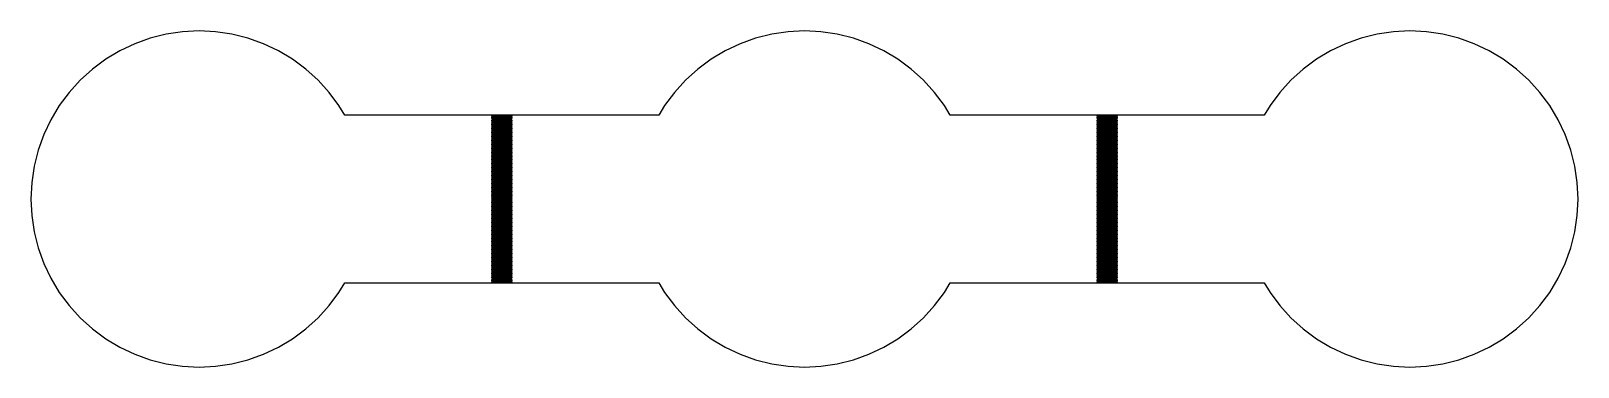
# Model space of a CAD drawing. Extents: x -11.5 to 11.5, y -2.5 to 2.5.
import ezdxf

# ---------------------------------------------------------------- set-up
doc = ezdxf.new("R2010")
doc.units = 0

msp = doc.modelspace()

# ---------------------------------------------------------------- linework, layer by layer
for p, q in [((-9.957, 2.31), (-10.178, 2.205)), ((-9.726, 2.392), (-9.957, 2.31)), ((-9.488, 2.452), (-9.726, 2.392)), ((-9.245, 2.488), (-9.488, 2.452)), ((-9, 2.5), (-9.245, 2.488)), ((-8.755, 2.488), (-9, 2.5)), ((-8.512, 2.452), (-8.755, 2.488)), ((-8.274, 2.392), (-8.512, 2.452)), ((-8.043, 2.31), (-8.274, 2.392)), ((-7.822, 2.205), (-8.043, 2.31)), ((-0.957, 2.31), (-1.179, 2.205)), ((-0.726, 2.392), (-0.957, 2.31)), ((-0.488, 2.452), (-0.726, 2.392)), ((-0.245, 2.488), (-0.488, 2.452)), ((0, 2.5), (-0.245, 2.488)), ((0.245, 2.488), (0, 2.5)), ((0.488, 2.452), (0.245, 2.488)), ((0.726, 2.392), (0.488, 2.452)), ((0.957, 2.31), (0.726, 2.392)), ((1.179, 2.205), (0.957, 2.31)), ((8.043, 2.31), (7.822, 2.205)), ((8.274, 2.392), (8.043, 2.31)), ((8.512, 2.452), (8.274, 2.392)), ((8.755, 2.488), (8.512, 2.452)), ((9, 2.5), (8.755, 2.488)), ((9.245, 2.488), (9, 2.5)), ((9.488, 2.452), (9.245, 2.488)), ((9.726, 2.392), (9.488, 2.452)), ((9.957, 2.31), (9.726, 2.392)), ((10.178, 2.205), (9.957, 2.31)), ((-10.389, 2.079), (-10.586, 1.933)), ((-10.178, 2.205), (-10.389, 2.079)), ((-7.611, 2.079), (-7.822, 2.205)), ((-7.414, 1.933), (-7.611, 2.079)), ((-1.389, 2.079), (-1.586, 1.933)), ((-1.179, 2.205), (-1.389, 2.079)), ((1.389, 2.079), (1.179, 2.205)), ((1.586, 1.933), (1.389, 2.079)), ((7.611, 2.079), (7.414, 1.933)), ((7.822, 2.205), (7.611, 2.079)), ((10.389, 2.079), (10.178, 2.205)), ((10.586, 1.933), (10.389, 2.079)), ((-10.586, 1.933), (-10.768, 1.768)), ((-7.232, 1.768), (-7.414, 1.933)), ((-1.586, 1.933), (-1.768, 1.768)), ((1.768, 1.768), (1.586, 1.933)), ((7.414, 1.933), (7.232, 1.768)), ((10.768, 1.768), (10.586, 1.933)), ((-10.768, 1.768), (-10.932, 1.586)), ((-7.067, 1.586), (-7.232, 1.768)), ((-1.768, 1.768), (-1.933, 1.586)), ((1.933, 1.586), (1.768, 1.768)), ((7.232, 1.768), (7.067, 1.586)), ((10.932, 1.586), (10.768, 1.768)), ((-11.079, 1.389), (-11.205, 1.178)), ((-10.932, 1.586), (-11.079, 1.389)), ((-6.921, 1.389), (-7.067, 1.586)), ((-6.835, 1.245), (-6.921, 1.389)), ((-2.079, 1.389), (-2.165, 1.245)), ((-1.933, 1.586), (-2.079, 1.389)), ((2.079, 1.389), (1.933, 1.586)), ((2.165, 1.245), (2.079, 1.389)), ((6.921, 1.389), (6.835, 1.245)), ((7.067, 1.586), (6.921, 1.389)), ((11.079, 1.389), (10.932, 1.586)), ((11.205, 1.178), (11.079, 1.389)), ((-11.205, 1.178), (-11.31, 0.957)), ((-2.165, 1.245), (-6.835, 1.245)), ((-4.65, 1.225), (-4.65, 1.235)), ((-4.65, 1.235), (-4.35, 1.235)), ((-4.35, 1.225), (-4.65, 1.225)), ((-4.65, 1.205), (-4.65, 1.215)), ((-4.65, 1.215), (-4.35, 1.215)), ((-4.35, 1.205), (-4.65, 1.205)), ((-4.65, 1.185), (-4.65, 1.195)), ((-4.65, 1.195), (-4.35, 1.195)), ((-4.35, 1.185), (-4.65, 1.185)), ((-4.65, 1.165), (-4.65, 1.175)), ((-4.65, 1.175), (-4.35, 1.175)), ((-4.35, 1.165), (-4.65, 1.165)), ((-4.65, 1.145), (-4.65, 1.155)), ((-4.65, 1.155), (-4.35, 1.155)), ((-4.35, 1.235), (-4.35, 1.225)), ((-4.35, 1.215), (-4.35, 1.205)), ((-4.35, 1.195), (-4.35, 1.185)), ((-4.35, 1.175), (-4.35, 1.165)), ((-4.35, 1.155), (-4.35, 1.145)), ((6.835, 1.245), (2.165, 1.245)), ((4.35, 1.225), (4.35, 1.235)), ((4.35, 1.235), (4.65, 1.235)), ((4.65, 1.225), (4.35, 1.225)), ((4.35, 1.205), (4.35, 1.215)), ((4.35, 1.215), (4.65, 1.215)), ((4.65, 1.205), (4.35, 1.205)), ((4.35, 1.185), (4.35, 1.195)), ((4.35, 1.195), (4.65, 1.195)), ((4.65, 1.185), (4.35, 1.185)), ((4.35, 1.165), (4.35, 1.175)), ((4.35, 1.175), (4.65, 1.175)), ((4.65, 1.165), (4.35, 1.165)), ((4.35, 1.145), (4.35, 1.155)), ((4.35, 1.155), (4.65, 1.155)), ((4.65, 1.235), (4.65, 1.225)), ((4.65, 1.215), (4.65, 1.205)), ((4.65, 1.195), (4.65, 1.185)), ((4.65, 1.175), (4.65, 1.165)), ((4.65, 1.155), (4.65, 1.145)), ((11.31, 0.957), (11.205, 1.178)), ((-11.31, 0.957), (-11.392, 0.726)), ((-4.35, 1.145), (-4.65, 1.145)), ((-4.65, 1.125), (-4.65, 1.135)), ((-4.65, 1.135), (-4.35, 1.135)), ((-4.35, 1.125), (-4.65, 1.125)), ((-4.65, 1.105), (-4.65, 1.115)), ((-4.65, 1.115), (-4.35, 1.115)), ((-4.35, 1.105), (-4.65, 1.105)), ((-4.65, 1.085), (-4.65, 1.095)), ((-4.65, 1.095), (-4.35, 1.095)), ((-4.35, 1.085), (-4.65, 1.085)), ((-4.65, 1.065), (-4.65, 1.075)), ((-4.65, 1.075), (-4.35, 1.075)), ((-4.35, 1.065), (-4.65, 1.065)), ((-4.65, 1.045), (-4.65, 1.055)), ((-4.65, 1.055), (-4.35, 1.055)), ((-4.35, 1.045), (-4.65, 1.045)), ((-4.65, 1.025), (-4.65, 1.035)), ((-4.65, 1.035), (-4.35, 1.035)), ((-4.35, 1.025), (-4.65, 1.025)), ((-4.65, 1.005), (-4.65, 1.015)), ((-4.65, 1.015), (-4.35, 1.015)), ((-4.35, 1.005), (-4.65, 1.005)), ((-4.65, 0.985), (-4.65, 0.995)), ((-4.65, 0.995), (-4.35, 0.995)), ((-4.35, 0.985), (-4.65, 0.985)), ((-4.65, 0.965), (-4.65, 0.975)), ((-4.65, 0.975), (-4.35, 0.975)), ((-4.35, 0.965), (-4.65, 0.965)), ((-4.65, 0.945), (-4.65, 0.955)), ((-4.65, 0.955), (-4.35, 0.955)), ((-4.35, 0.945), (-4.65, 0.945)), ((-4.65, 0.925), (-4.65, 0.935)), ((-4.65, 0.935), (-4.35, 0.935)), ((-4.35, 0.925), (-4.65, 0.925)), ((-4.35, 1.135), (-4.35, 1.125)), ((-4.35, 1.115), (-4.35, 1.105)), ((-4.35, 1.095), (-4.35, 1.085)), ((-4.35, 1.075), (-4.35, 1.065)), ((-4.35, 1.055), (-4.35, 1.045)), ((-4.35, 1.035), (-4.35, 1.025)), ((-4.35, 1.015), (-4.35, 1.005)), ((-4.35, 0.995), (-4.35, 0.985)), ((-4.35, 0.975), (-4.35, 0.965)), ((-4.35, 0.955), (-4.35, 0.945)), ((-4.35, 0.935), (-4.35, 0.925)), ((4.65, 1.145), (4.35, 1.145)), ((4.35, 1.125), (4.35, 1.135)), ((4.35, 1.135), (4.65, 1.135)), ((4.65, 1.125), (4.35, 1.125)), ((4.35, 1.105), (4.35, 1.115)), ((4.35, 1.115), (4.65, 1.115)), ((4.65, 1.105), (4.35, 1.105)), ((4.35, 1.085), (4.35, 1.095)), ((4.35, 1.095), (4.65, 1.095)), ((4.65, 1.085), (4.35, 1.085)), ((4.35, 1.065), (4.35, 1.075)), ((4.35, 1.075), (4.65, 1.075)), ((4.65, 1.065), (4.35, 1.065)), ((4.35, 1.045), (4.35, 1.055)), ((4.35, 1.055), (4.65, 1.055)), ((4.65, 1.045), (4.35, 1.045)), ((4.35, 1.025), (4.35, 1.035)), ((4.35, 1.035), (4.65, 1.035)), ((4.65, 1.025), (4.35, 1.025)), ((4.35, 1.005), (4.35, 1.015)), ((4.35, 1.015), (4.65, 1.015)), ((4.65, 1.005), (4.35, 1.005)), ((4.35, 0.985), (4.35, 0.995)), ((4.35, 0.995), (4.65, 0.995)), ((4.65, 0.985), (4.35, 0.985)), ((4.35, 0.965), (4.35, 0.975)), ((4.35, 0.975), (4.65, 0.975)), ((4.65, 0.965), (4.35, 0.965)), ((4.35, 0.945), (4.35, 0.955)), ((4.35, 0.955), (4.65, 0.955)), ((4.65, 0.945), (4.35, 0.945)), ((4.35, 0.925), (4.35, 0.935)), ((4.35, 0.935), (4.65, 0.935)), ((4.65, 0.925), (4.35, 0.925)), ((4.65, 1.135), (4.65, 1.125)), ((4.65, 1.115), (4.65, 1.105)), ((4.65, 1.095), (4.65, 1.085)), ((4.65, 1.075), (4.65, 1.065)), ((4.65, 1.055), (4.65, 1.045)), ((4.65, 1.035), (4.65, 1.025)), ((4.65, 1.015), (4.65, 1.005)), ((4.65, 0.995), (4.65, 0.985)), ((4.65, 0.975), (4.65, 0.965)), ((4.65, 0.955), (4.65, 0.945)), ((4.65, 0.935), (4.65, 0.925)), ((11.392, 0.726), (11.31, 0.957)), ((-11.392, 0.726), (-11.452, 0.488)), ((-4.65, 0.905), (-4.65, 0.915)), ((-4.65, 0.915), (-4.35, 0.915)), ((-4.35, 0.905), (-4.65, 0.905)), ((-4.65, 0.885), (-4.65, 0.895)), ((-4.65, 0.895), (-4.35, 0.895)), ((-4.35, 0.885), (-4.65, 0.885)), ((-4.65, 0.865), (-4.65, 0.875)), ((-4.65, 0.875), (-4.35, 0.875)), ((-4.35, 0.865), (-4.65, 0.865)), ((-4.65, 0.845), (-4.65, 0.855)), ((-4.65, 0.855), (-4.35, 0.855)), ((-4.35, 0.845), (-4.65, 0.845)), ((-4.65, 0.825), (-4.65, 0.835)), ((-4.65, 0.835), (-4.35, 0.835)), ((-4.35, 0.825), (-4.65, 0.825)), ((-4.65, 0.805), (-4.65, 0.815)), ((-4.65, 0.815), (-4.35, 0.815)), ((-4.35, 0.805), (-4.65, 0.805)), ((-4.65, 0.785), (-4.65, 0.795)), ((-4.65, 0.795), (-4.35, 0.795)), ((-4.35, 0.785), (-4.65, 0.785)), ((-4.65, 0.765), (-4.65, 0.775)), ((-4.65, 0.775), (-4.35, 0.775)), ((-4.35, 0.765), (-4.65, 0.765)), ((-4.65, 0.745), (-4.65, 0.755)), ((-4.65, 0.755), (-4.35, 0.755)), ((-4.35, 0.745), (-4.65, 0.745)), ((-4.65, 0.725), (-4.65, 0.735)), ((-4.65, 0.735), (-4.35, 0.735)), ((-4.35, 0.725), (-4.65, 0.725)), ((-4.65, 0.705), (-4.65, 0.715)), ((-4.65, 0.715), (-4.35, 0.715)), ((-4.35, 0.705), (-4.65, 0.705)), ((-4.65, 0.685), (-4.65, 0.695)), ((-4.65, 0.695), (-4.35, 0.695)), ((-4.35, 0.915), (-4.35, 0.905)), ((-4.35, 0.895), (-4.35, 0.885)), ((-4.35, 0.875), (-4.35, 0.865)), ((-4.35, 0.855), (-4.35, 0.845)), ((-4.35, 0.835), (-4.35, 0.825)), ((-4.35, 0.815), (-4.35, 0.805)), ((-4.35, 0.795), (-4.35, 0.785)), ((-4.35, 0.775), (-4.35, 0.765)), ((-4.35, 0.755), (-4.35, 0.745)), ((-4.35, 0.735), (-4.35, 0.725)), ((-4.35, 0.715), (-4.35, 0.705)), ((-4.35, 0.695), (-4.35, 0.685)), ((4.35, 0.905), (4.35, 0.915)), ((4.35, 0.915), (4.65, 0.915)), ((4.65, 0.905), (4.35, 0.905)), ((4.35, 0.885), (4.35, 0.895)), ((4.35, 0.895), (4.65, 0.895)), ((4.65, 0.885), (4.35, 0.885)), ((4.35, 0.865), (4.35, 0.875)), ((4.35, 0.875), (4.65, 0.875)), ((4.65, 0.865), (4.35, 0.865)), ((4.35, 0.845), (4.35, 0.855)), ((4.35, 0.855), (4.65, 0.855)), ((4.65, 0.845), (4.35, 0.845)), ((4.35, 0.825), (4.35, 0.835)), ((4.35, 0.835), (4.65, 0.835)), ((4.65, 0.825), (4.35, 0.825)), ((4.35, 0.805), (4.35, 0.815)), ((4.35, 0.815), (4.65, 0.815)), ((4.65, 0.805), (4.35, 0.805)), ((4.35, 0.785), (4.35, 0.795)), ((4.35, 0.795), (4.65, 0.795)), ((4.65, 0.785), (4.35, 0.785)), ((4.35, 0.765), (4.35, 0.775)), ((4.35, 0.775), (4.65, 0.775)), ((4.65, 0.765), (4.35, 0.765)), ((4.35, 0.745), (4.35, 0.755)), ((4.35, 0.755), (4.65, 0.755)), ((4.65, 0.745), (4.35, 0.745)), ((4.35, 0.725), (4.35, 0.735)), ((4.35, 0.735), (4.65, 0.735)), ((4.65, 0.725), (4.35, 0.725)), ((4.35, 0.705), (4.35, 0.715)), ((4.35, 0.715), (4.65, 0.715)), ((4.65, 0.705), (4.35, 0.705)), ((4.35, 0.685), (4.35, 0.695)), ((4.35, 0.695), (4.65, 0.695)), ((4.65, 0.915), (4.65, 0.905)), ((4.65, 0.895), (4.65, 0.885)), ((4.65, 0.875), (4.65, 0.865)), ((4.65, 0.855), (4.65, 0.845)), ((4.65, 0.835), (4.65, 0.825)), ((4.65, 0.815), (4.65, 0.805)), ((4.65, 0.795), (4.65, 0.785)), ((4.65, 0.775), (4.65, 0.765)), ((4.65, 0.755), (4.65, 0.745)), ((4.65, 0.735), (4.65, 0.725)), ((4.65, 0.715), (4.65, 0.705)), ((4.65, 0.695), (4.65, 0.685)), ((11.452, 0.488), (11.392, 0.726)), ((-11.452, 0.488), (-11.488, 0.245)), ((-4.35, 0.685), (-4.65, 0.685)), ((-4.65, 0.665), (-4.65, 0.675)), ((-4.65, 0.675), (-4.35, 0.675)), ((-4.35, 0.665), (-4.65, 0.665)), ((-4.65, 0.645), (-4.65, 0.655)), ((-4.65, 0.655), (-4.35, 0.655)), ((-4.35, 0.645), (-4.65, 0.645)), ((-4.65, 0.625), (-4.65, 0.635)), ((-4.65, 0.635), (-4.35, 0.635)), ((-4.35, 0.625), (-4.65, 0.625)), ((-4.65, 0.605), (-4.65, 0.615)), ((-4.65, 0.615), (-4.35, 0.615)), ((-4.35, 0.605), (-4.65, 0.605)), ((-4.65, 0.585), (-4.65, 0.595)), ((-4.65, 0.595), (-4.35, 0.595)), ((-4.35, 0.585), (-4.65, 0.585)), ((-4.65, 0.565), (-4.65, 0.575)), ((-4.65, 0.575), (-4.35, 0.575)), ((-4.35, 0.565), (-4.65, 0.565)), ((-4.65, 0.545), (-4.65, 0.555)), ((-4.65, 0.555), (-4.35, 0.555)), ((-4.35, 0.545), (-4.65, 0.545)), ((-4.65, 0.525), (-4.65, 0.535)), ((-4.65, 0.535), (-4.35, 0.535)), ((-4.35, 0.525), (-4.65, 0.525)), ((-4.65, 0.505), (-4.65, 0.515)), ((-4.65, 0.515), (-4.35, 0.515)), ((-4.35, 0.505), (-4.65, 0.505)), ((-4.65, 0.485), (-4.65, 0.495)), ((-4.65, 0.495), (-4.35, 0.495)), ((-4.35, 0.485), (-4.65, 0.485)), ((-4.65, 0.465), (-4.65, 0.475)), ((-4.65, 0.475), (-4.35, 0.475)), ((-4.35, 0.465), (-4.65, 0.465)), ((-4.35, 0.675), (-4.35, 0.665)), ((-4.35, 0.655), (-4.35, 0.645)), ((-4.35, 0.635), (-4.35, 0.625)), ((-4.35, 0.615), (-4.35, 0.605)), ((-4.35, 0.595), (-4.35, 0.585)), ((-4.35, 0.575), (-4.35, 0.565)), ((-4.35, 0.555), (-4.35, 0.545)), ((-4.35, 0.535), (-4.35, 0.525)), ((-4.35, 0.515), (-4.35, 0.505)), ((-4.35, 0.495), (-4.35, 0.485)), ((-4.35, 0.475), (-4.35, 0.465)), ((4.65, 0.685), (4.35, 0.685)), ((4.35, 0.665), (4.35, 0.675)), ((4.35, 0.675), (4.65, 0.675)), ((4.65, 0.665), (4.35, 0.665)), ((4.35, 0.645), (4.35, 0.655)), ((4.35, 0.655), (4.65, 0.655)), ((4.65, 0.645), (4.35, 0.645)), ((4.35, 0.625), (4.35, 0.635)), ((4.35, 0.635), (4.65, 0.635)), ((4.65, 0.625), (4.35, 0.625)), ((4.35, 0.605), (4.35, 0.615)), ((4.35, 0.615), (4.65, 0.615)), ((4.65, 0.605), (4.35, 0.605)), ((4.35, 0.585), (4.35, 0.595)), ((4.35, 0.595), (4.65, 0.595)), ((4.65, 0.585), (4.35, 0.585)), ((4.35, 0.565), (4.35, 0.575)), ((4.35, 0.575), (4.65, 0.575)), ((4.65, 0.565), (4.35, 0.565)), ((4.35, 0.545), (4.35, 0.555)), ((4.35, 0.555), (4.65, 0.555)), ((4.65, 0.545), (4.35, 0.545)), ((4.35, 0.525), (4.35, 0.535)), ((4.35, 0.535), (4.65, 0.535)), ((4.65, 0.525), (4.35, 0.525)), ((4.35, 0.505), (4.35, 0.515)), ((4.35, 0.515), (4.65, 0.515)), ((4.65, 0.505), (4.35, 0.505)), ((4.35, 0.485), (4.35, 0.495)), ((4.35, 0.495), (4.65, 0.495)), ((4.65, 0.485), (4.35, 0.485)), ((4.35, 0.465), (4.35, 0.475)), ((4.35, 0.475), (4.65, 0.475)), ((4.65, 0.465), (4.35, 0.465)), ((4.65, 0.675), (4.65, 0.665)), ((4.65, 0.655), (4.65, 0.645)), ((4.65, 0.635), (4.65, 0.625)), ((4.65, 0.615), (4.65, 0.605)), ((4.65, 0.595), (4.65, 0.585)), ((4.65, 0.575), (4.65, 0.565)), ((4.65, 0.555), (4.65, 0.545)), ((4.65, 0.535), (4.65, 0.525)), ((4.65, 0.515), (4.65, 0.505)), ((4.65, 0.495), (4.65, 0.485)), ((4.65, 0.475), (4.65, 0.465)), ((11.488, 0.245), (11.452, 0.488)), ((-11.488, 0.245), (-11.5, 0)), ((-4.65, 0.445), (-4.65, 0.455)), ((-4.65, 0.455), (-4.35, 0.455)), ((-4.35, 0.445), (-4.65, 0.445)), ((-4.65, 0.425), (-4.65, 0.435)), ((-4.65, 0.435), (-4.35, 0.435)), ((-4.35, 0.425), (-4.65, 0.425)), ((-4.65, 0.405), (-4.65, 0.415)), ((-4.65, 0.415), (-4.35, 0.415)), ((-4.35, 0.405), (-4.65, 0.405)), ((-4.65, 0.385), (-4.65, 0.395)), ((-4.65, 0.395), (-4.35, 0.395)), ((-4.35, 0.385), (-4.65, 0.385)), ((-4.65, 0.365), (-4.65, 0.375)), ((-4.65, 0.375), (-4.35, 0.375)), ((-4.35, 0.365), (-4.65, 0.365)), ((-4.65, 0.345), (-4.65, 0.355)), ((-4.65, 0.355), (-4.35, 0.355)), ((-4.35, 0.345), (-4.65, 0.345)), ((-4.65, 0.325), (-4.65, 0.335)), ((-4.65, 0.335), (-4.35, 0.335)), ((-4.35, 0.325), (-4.65, 0.325)), ((-4.65, 0.305), (-4.65, 0.315)), ((-4.65, 0.315), (-4.35, 0.315)), ((-4.35, 0.305), (-4.65, 0.305)), ((-4.65, 0.285), (-4.65, 0.295)), ((-4.65, 0.295), (-4.35, 0.295)), ((-4.35, 0.285), (-4.65, 0.285)), ((-4.65, 0.265), (-4.65, 0.275)), ((-4.65, 0.275), (-4.35, 0.275)), ((-4.35, 0.265), (-4.65, 0.265)), ((-4.65, 0.245), (-4.65, 0.255)), ((-4.65, 0.255), (-4.35, 0.255)), ((-4.35, 0.245), (-4.65, 0.245)), ((-4.65, 0.225), (-4.65, 0.235)), ((-4.65, 0.235), (-4.35, 0.235)), ((-4.35, 0.455), (-4.35, 0.445)), ((-4.35, 0.435), (-4.35, 0.425)), ((-4.35, 0.415), (-4.35, 0.405)), ((-4.35, 0.395), (-4.35, 0.385)), ((-4.35, 0.375), (-4.35, 0.365)), ((-4.35, 0.355), (-4.35, 0.345)), ((-4.35, 0.335), (-4.35, 0.325)), ((-4.35, 0.315), (-4.35, 0.305)), ((-4.35, 0.295), (-4.35, 0.285)), ((-4.35, 0.275), (-4.35, 0.265)), ((-4.35, 0.255), (-4.35, 0.245)), ((-4.35, 0.235), (-4.35, 0.225)), ((4.35, 0.445), (4.35, 0.455)), ((4.35, 0.455), (4.65, 0.455)), ((4.65, 0.445), (4.35, 0.445)), ((4.35, 0.425), (4.35, 0.435)), ((4.35, 0.435), (4.65, 0.435)), ((4.65, 0.425), (4.35, 0.425)), ((4.35, 0.405), (4.35, 0.415)), ((4.35, 0.415), (4.65, 0.415)), ((4.65, 0.405), (4.35, 0.405)), ((4.35, 0.385), (4.35, 0.395)), ((4.35, 0.395), (4.65, 0.395)), ((4.65, 0.385), (4.35, 0.385)), ((4.35, 0.365), (4.35, 0.375)), ((4.35, 0.375), (4.65, 0.375)), ((4.65, 0.365), (4.35, 0.365)), ((4.35, 0.345), (4.35, 0.355)), ((4.35, 0.355), (4.65, 0.355)), ((4.65, 0.345), (4.35, 0.345)), ((4.35, 0.325), (4.35, 0.335)), ((4.35, 0.335), (4.65, 0.335)), ((4.65, 0.325), (4.35, 0.325)), ((4.35, 0.305), (4.35, 0.315)), ((4.35, 0.315), (4.65, 0.315)), ((4.65, 0.305), (4.35, 0.305)), ((4.35, 0.285), (4.35, 0.295)), ((4.35, 0.295), (4.65, 0.295)), ((4.65, 0.285), (4.35, 0.285)), ((4.35, 0.265), (4.35, 0.275)), ((4.35, 0.275), (4.65, 0.275)), ((4.65, 0.265), (4.35, 0.265)), ((4.35, 0.245), (4.35, 0.255)), ((4.35, 0.255), (4.65, 0.255)), ((4.65, 0.245), (4.35, 0.245)), ((4.35, 0.225), (4.35, 0.235)), ((4.35, 0.235), (4.65, 0.235)), ((4.65, 0.455), (4.65, 0.445)), ((4.65, 0.435), (4.65, 0.425)), ((4.65, 0.415), (4.65, 0.405)), ((4.65, 0.395), (4.65, 0.385)), ((4.65, 0.375), (4.65, 0.365)), ((4.65, 0.355), (4.65, 0.345)), ((4.65, 0.335), (4.65, 0.325)), ((4.65, 0.315), (4.65, 0.305)), ((4.65, 0.295), (4.65, 0.285)), ((4.65, 0.275), (4.65, 0.265)), ((4.65, 0.255), (4.65, 0.245)), ((4.65, 0.235), (4.65, 0.225)), ((11.5, 0), (11.488, 0.245)), ((-11.5, 0), (-11.488, -0.245)), ((-4.35, 0.225), (-4.65, 0.225)), ((-4.65, 0.205), (-4.65, 0.215)), ((-4.65, 0.215), (-4.35, 0.215)), ((-4.35, 0.205), (-4.65, 0.205)), ((-4.65, 0.185), (-4.65, 0.195)), ((-4.65, 0.195), (-4.35, 0.195)), ((-4.35, 0.185), (-4.65, 0.185)), ((-4.65, 0.165), (-4.65, 0.175)), ((-4.65, 0.175), (-4.35, 0.175)), ((-4.35, 0.165), (-4.65, 0.165)), ((-4.65, 0.145), (-4.65, 0.155)), ((-4.65, 0.155), (-4.35, 0.155)), ((-4.35, 0.145), (-4.65, 0.145)), ((-4.65, 0.125), (-4.65, 0.135)), ((-4.65, 0.135), (-4.35, 0.135)), ((-4.35, 0.125), (-4.65, 0.125)), ((-4.65, 0.105), (-4.65, 0.115)), ((-4.65, 0.115), (-4.35, 0.115)), ((-4.35, 0.105), (-4.65, 0.105)), ((-4.65, 0.085), (-4.65, 0.095)), ((-4.65, 0.095), (-4.35, 0.095)), ((-4.35, 0.085), (-4.65, 0.085)), ((-4.65, 0.065), (-4.65, 0.075)), ((-4.65, 0.075), (-4.35, 0.075)), ((-4.35, 0.065), (-4.65, 0.065)), ((-4.65, 0.045), (-4.65, 0.055)), ((-4.65, 0.055), (-4.35, 0.055)), ((-4.35, 0.045), (-4.65, 0.045)), ((-4.65, 0.025), (-4.65, 0.035)), ((-4.65, 0.035), (-4.35, 0.035)), ((-4.35, 0.025), (-4.65, 0.025)), ((-4.65, 0.005), (-4.65, 0.015)), ((-4.65, 0.015), (-4.35, 0.015)), ((-4.35, 0.005), (-4.65, 0.005)), ((-4.35, 0.215), (-4.35, 0.205)), ((-4.35, 0.195), (-4.35, 0.185)), ((-4.35, 0.175), (-4.35, 0.165)), ((-4.35, 0.155), (-4.35, 0.145)), ((-4.35, 0.135), (-4.35, 0.125)), ((-4.35, 0.115), (-4.35, 0.105)), ((-4.35, 0.095), (-4.35, 0.085)), ((-4.35, 0.075), (-4.35, 0.065)), ((-4.35, 0.055), (-4.35, 0.045)), ((-4.35, 0.035), (-4.35, 0.025)), ((-4.35, 0.015), (-4.35, 0.005)), ((4.65, 0.225), (4.35, 0.225)), ((4.35, 0.205), (4.35, 0.215)), ((4.35, 0.215), (4.65, 0.215)), ((4.65, 0.205), (4.35, 0.205)), ((4.35, 0.185), (4.35, 0.195)), ((4.35, 0.195), (4.65, 0.195)), ((4.65, 0.185), (4.35, 0.185)), ((4.35, 0.165), (4.35, 0.175)), ((4.35, 0.175), (4.65, 0.175)), ((4.65, 0.165), (4.35, 0.165)), ((4.35, 0.145), (4.35, 0.155)), ((4.35, 0.155), (4.65, 0.155)), ((4.65, 0.145), (4.35, 0.145)), ((4.35, 0.125), (4.35, 0.135)), ((4.35, 0.135), (4.65, 0.135)), ((4.65, 0.125), (4.35, 0.125)), ((4.35, 0.105), (4.35, 0.115)), ((4.35, 0.115), (4.65, 0.115)), ((4.65, 0.105), (4.35, 0.105)), ((4.35, 0.085), (4.35, 0.095)), ((4.35, 0.095), (4.65, 0.095)), ((4.65, 0.085), (4.35, 0.085)), ((4.35, 0.065), (4.35, 0.075)), ((4.35, 0.075), (4.65, 0.075)), ((4.65, 0.065), (4.35, 0.065)), ((4.35, 0.045), (4.35, 0.055)), ((4.35, 0.055), (4.65, 0.055)), ((4.65, 0.045), (4.35, 0.045)), ((4.35, 0.025), (4.35, 0.035)), ((4.35, 0.035), (4.65, 0.035)), ((4.65, 0.025), (4.35, 0.025)), ((4.35, 0.005), (4.35, 0.015)), ((4.35, 0.015), (4.65, 0.015)), ((4.65, 0.005), (4.35, 0.005)), ((4.65, 0.215), (4.65, 0.205)), ((4.65, 0.195), (4.65, 0.185)), ((4.65, 0.175), (4.65, 0.165)), ((4.65, 0.155), (4.65, 0.145)), ((4.65, 0.135), (4.65, 0.125)), ((4.65, 0.115), (4.65, 0.105)), ((4.65, 0.095), (4.65, 0.085)), ((4.65, 0.075), (4.65, 0.065)), ((4.65, 0.055), (4.65, 0.045)), ((4.65, 0.035), (4.65, 0.025)), ((4.65, 0.015), (4.65, 0.005)), ((11.488, -0.245), (11.5, 0)), ((-4.65, -0.015), (-4.65, -0.005)), ((-4.65, -0.005), (-4.35, -0.005)), ((-4.35, -0.015), (-4.65, -0.015)), ((-4.65, -0.035), (-4.65, -0.025)), ((-4.65, -0.025), (-4.35, -0.025)), ((-4.35, -0.035), (-4.65, -0.035)), ((-4.65, -0.055), (-4.65, -0.045)), ((-4.65, -0.045), (-4.35, -0.045)), ((-4.35, -0.055), (-4.65, -0.055)), ((-4.65, -0.075), (-4.65, -0.065)), ((-4.65, -0.065), (-4.35, -0.065)), ((-4.35, -0.075), (-4.65, -0.075)), ((-4.65, -0.095), (-4.65, -0.085)), ((-4.65, -0.085), (-4.35, -0.085)), ((-4.35, -0.095), (-4.65, -0.095)), ((-4.65, -0.115), (-4.65, -0.105)), ((-4.65, -0.105), (-4.35, -0.105)), ((-4.35, -0.115), (-4.65, -0.115)), ((-4.65, -0.135), (-4.65, -0.125)), ((-4.65, -0.125), (-4.35, -0.125)), ((-4.35, -0.135), (-4.65, -0.135)), ((-4.65, -0.155), (-4.65, -0.145)), ((-4.65, -0.145), (-4.35, -0.145)), ((-4.35, -0.155), (-4.65, -0.155)), ((-4.65, -0.175), (-4.65, -0.165)), ((-4.65, -0.165), (-4.35, -0.165)), ((-4.35, -0.175), (-4.65, -0.175)), ((-4.65, -0.195), (-4.65, -0.185)), ((-4.65, -0.185), (-4.35, -0.185)), ((-4.35, -0.195), (-4.65, -0.195)), ((-4.65, -0.215), (-4.65, -0.205)), ((-4.65, -0.205), (-4.35, -0.205)), ((-4.35, -0.215), (-4.65, -0.215)), ((-4.65, -0.235), (-4.65, -0.225)), ((-4.65, -0.225), (-4.35, -0.225)), ((-4.35, -0.005), (-4.35, -0.015)), ((-4.35, -0.025), (-4.35, -0.035)), ((-4.35, -0.045), (-4.35, -0.055)), ((-4.35, -0.065), (-4.35, -0.075)), ((-4.35, -0.085), (-4.35, -0.095)), ((-4.35, -0.105), (-4.35, -0.115)), ((-4.35, -0.125), (-4.35, -0.135)), ((-4.35, -0.145), (-4.35, -0.155)), ((-4.35, -0.165), (-4.35, -0.175)), ((-4.35, -0.185), (-4.35, -0.195)), ((-4.35, -0.205), (-4.35, -0.215)), ((-4.35, -0.225), (-4.35, -0.235)), ((4.35, -0.015), (4.35, -0.005)), ((4.35, -0.005), (4.65, -0.005)), ((4.65, -0.015), (4.35, -0.015)), ((4.35, -0.035), (4.35, -0.025)), ((4.35, -0.025), (4.65, -0.025)), ((4.65, -0.035), (4.35, -0.035)), ((4.35, -0.055), (4.35, -0.045)), ((4.35, -0.045), (4.65, -0.045)), ((4.65, -0.055), (4.35, -0.055)), ((4.35, -0.075), (4.35, -0.065)), ((4.35, -0.065), (4.65, -0.065)), ((4.65, -0.075), (4.35, -0.075)), ((4.35, -0.095), (4.35, -0.085)), ((4.35, -0.085), (4.65, -0.085)), ((4.65, -0.095), (4.35, -0.095)), ((4.35, -0.115), (4.35, -0.105)), ((4.35, -0.105), (4.65, -0.105)), ((4.65, -0.115), (4.35, -0.115)), ((4.35, -0.135), (4.35, -0.125)), ((4.35, -0.125), (4.65, -0.125)), ((4.65, -0.135), (4.35, -0.135)), ((4.35, -0.155), (4.35, -0.145)), ((4.35, -0.145), (4.65, -0.145)), ((4.65, -0.155), (4.35, -0.155)), ((4.35, -0.175), (4.35, -0.165)), ((4.35, -0.165), (4.65, -0.165)), ((4.65, -0.175), (4.35, -0.175)), ((4.35, -0.195), (4.35, -0.185)), ((4.35, -0.185), (4.65, -0.185)), ((4.65, -0.195), (4.35, -0.195)), ((4.35, -0.215), (4.35, -0.205)), ((4.35, -0.205), (4.65, -0.205)), ((4.65, -0.215), (4.35, -0.215)), ((4.35, -0.235), (4.35, -0.225)), ((4.35, -0.225), (4.65, -0.225)), ((4.65, -0.005), (4.65, -0.015)), ((4.65, -0.025), (4.65, -0.035)), ((4.65, -0.045), (4.65, -0.055)), ((4.65, -0.065), (4.65, -0.075)), ((4.65, -0.085), (4.65, -0.095)), ((4.65, -0.105), (4.65, -0.115)), ((4.65, -0.125), (4.65, -0.135)), ((4.65, -0.145), (4.65, -0.155)), ((4.65, -0.165), (4.65, -0.175)), ((4.65, -0.185), (4.65, -0.195)), ((4.65, -0.205), (4.65, -0.215)), ((4.65, -0.225), (4.65, -0.235)), ((-11.488, -0.245), (-11.452, -0.488)), ((-4.35, -0.235), (-4.65, -0.235)), ((-4.65, -0.255), (-4.65, -0.245)), ((-4.65, -0.245), (-4.35, -0.245)), ((-4.35, -0.255), (-4.65, -0.255)), ((-4.65, -0.275), (-4.65, -0.265)), ((-4.65, -0.265), (-4.35, -0.265)), ((-4.35, -0.275), (-4.65, -0.275)), ((-4.65, -0.295), (-4.65, -0.285)), ((-4.65, -0.285), (-4.35, -0.285)), ((-4.35, -0.295), (-4.65, -0.295)), ((-4.65, -0.315), (-4.65, -0.305)), ((-4.65, -0.305), (-4.35, -0.305)), ((-4.35, -0.315), (-4.65, -0.315)), ((-4.65, -0.335), (-4.65, -0.325)), ((-4.65, -0.325), (-4.35, -0.325)), ((-4.35, -0.335), (-4.65, -0.335)), ((-4.65, -0.355), (-4.65, -0.345)), ((-4.65, -0.345), (-4.35, -0.345)), ((-4.35, -0.355), (-4.65, -0.355)), ((-4.65, -0.375), (-4.65, -0.365)), ((-4.65, -0.365), (-4.35, -0.365)), ((-4.35, -0.375), (-4.65, -0.375)), ((-4.65, -0.395), (-4.65, -0.385)), ((-4.65, -0.385), (-4.35, -0.385)), ((-4.35, -0.395), (-4.65, -0.395)), ((-4.65, -0.415), (-4.65, -0.405)), ((-4.65, -0.405), (-4.35, -0.405)), ((-4.35, -0.415), (-4.65, -0.415)), ((-4.65, -0.435), (-4.65, -0.425)), ((-4.65, -0.425), (-4.35, -0.425)), ((-4.35, -0.435), (-4.65, -0.435)), ((-4.65, -0.455), (-4.65, -0.445)), ((-4.65, -0.445), (-4.35, -0.445)), ((-4.35, -0.455), (-4.65, -0.455)), ((-4.35, -0.245), (-4.35, -0.255)), ((-4.35, -0.265), (-4.35, -0.275)), ((-4.35, -0.285), (-4.35, -0.295)), ((-4.35, -0.305), (-4.35, -0.315)), ((-4.35, -0.325), (-4.35, -0.335)), ((-4.35, -0.345), (-4.35, -0.355)), ((-4.35, -0.365), (-4.35, -0.375)), ((-4.35, -0.385), (-4.35, -0.395)), ((-4.35, -0.405), (-4.35, -0.415)), ((-4.35, -0.425), (-4.35, -0.435)), ((-4.35, -0.445), (-4.35, -0.455)), ((4.65, -0.235), (4.35, -0.235)), ((4.35, -0.255), (4.35, -0.245)), ((4.35, -0.245), (4.65, -0.245)), ((4.65, -0.255), (4.35, -0.255)), ((4.35, -0.275), (4.35, -0.265)), ((4.35, -0.265), (4.65, -0.265)), ((4.65, -0.275), (4.35, -0.275)), ((4.35, -0.295), (4.35, -0.285)), ((4.35, -0.285), (4.65, -0.285)), ((4.65, -0.295), (4.35, -0.295)), ((4.35, -0.315), (4.35, -0.305)), ((4.35, -0.305), (4.65, -0.305)), ((4.65, -0.315), (4.35, -0.315)), ((4.35, -0.335), (4.35, -0.325)), ((4.35, -0.325), (4.65, -0.325)), ((4.65, -0.335), (4.35, -0.335)), ((4.35, -0.355), (4.35, -0.345)), ((4.35, -0.345), (4.65, -0.345)), ((4.65, -0.355), (4.35, -0.355)), ((4.35, -0.375), (4.35, -0.365)), ((4.35, -0.365), (4.65, -0.365)), ((4.65, -0.375), (4.35, -0.375)), ((4.35, -0.395), (4.35, -0.385)), ((4.35, -0.385), (4.65, -0.385)), ((4.65, -0.395), (4.35, -0.395)), ((4.35, -0.415), (4.35, -0.405)), ((4.35, -0.405), (4.65, -0.405)), ((4.65, -0.415), (4.35, -0.415)), ((4.35, -0.435), (4.35, -0.425)), ((4.35, -0.425), (4.65, -0.425)), ((4.65, -0.435), (4.35, -0.435)), ((4.35, -0.455), (4.35, -0.445)), ((4.35, -0.445), (4.65, -0.445)), ((4.65, -0.455), (4.35, -0.455)), ((4.65, -0.245), (4.65, -0.255)), ((4.65, -0.265), (4.65, -0.275)), ((4.65, -0.285), (4.65, -0.295)), ((4.65, -0.305), (4.65, -0.315)), ((4.65, -0.325), (4.65, -0.335)), ((4.65, -0.345), (4.65, -0.355)), ((4.65, -0.365), (4.65, -0.375)), ((4.65, -0.385), (4.65, -0.395)), ((4.65, -0.405), (4.65, -0.415)), ((4.65, -0.425), (4.65, -0.435)), ((4.65, -0.445), (4.65, -0.455)), ((11.452, -0.488), (11.488, -0.245)), ((-11.452, -0.488), (-11.392, -0.726)), ((-4.65, -0.475), (-4.65, -0.465)), ((-4.65, -0.465), (-4.35, -0.465)), ((-4.35, -0.475), (-4.65, -0.475)), ((-4.65, -0.495), (-4.65, -0.485)), ((-4.65, -0.485), (-4.35, -0.485)), ((-4.35, -0.495), (-4.65, -0.495)), ((-4.65, -0.515), (-4.65, -0.505)), ((-4.65, -0.505), (-4.35, -0.505)), ((-4.35, -0.515), (-4.65, -0.515)), ((-4.65, -0.535), (-4.65, -0.525)), ((-4.65, -0.525), (-4.35, -0.525)), ((-4.35, -0.535), (-4.65, -0.535)), ((-4.65, -0.555), (-4.65, -0.545)), ((-4.65, -0.545), (-4.35, -0.545)), ((-4.35, -0.555), (-4.65, -0.555)), ((-4.65, -0.575), (-4.65, -0.565)), ((-4.65, -0.565), (-4.35, -0.565)), ((-4.35, -0.575), (-4.65, -0.575)), ((-4.65, -0.595), (-4.65, -0.585)), ((-4.65, -0.585), (-4.35, -0.585)), ((-4.35, -0.595), (-4.65, -0.595)), ((-4.65, -0.615), (-4.65, -0.605)), ((-4.65, -0.605), (-4.35, -0.605)), ((-4.35, -0.615), (-4.65, -0.615)), ((-4.65, -0.635), (-4.65, -0.625)), ((-4.65, -0.625), (-4.35, -0.625)), ((-4.35, -0.635), (-4.65, -0.635)), ((-4.65, -0.655), (-4.65, -0.645)), ((-4.65, -0.645), (-4.35, -0.645)), ((-4.35, -0.655), (-4.65, -0.655)), ((-4.65, -0.675), (-4.65, -0.665)), ((-4.65, -0.665), (-4.35, -0.665)), ((-4.35, -0.675), (-4.65, -0.675)), ((-4.65, -0.695), (-4.65, -0.685)), ((-4.65, -0.685), (-4.35, -0.685)), ((-4.35, -0.465), (-4.35, -0.475)), ((-4.35, -0.485), (-4.35, -0.495)), ((-4.35, -0.505), (-4.35, -0.515)), ((-4.35, -0.525), (-4.35, -0.535)), ((-4.35, -0.545), (-4.35, -0.555)), ((-4.35, -0.565), (-4.35, -0.575)), ((-4.35, -0.585), (-4.35, -0.595)), ((-4.35, -0.605), (-4.35, -0.615)), ((-4.35, -0.625), (-4.35, -0.635)), ((-4.35, -0.645), (-4.35, -0.655)), ((-4.35, -0.665), (-4.35, -0.675)), ((-4.35, -0.685), (-4.35, -0.695)), ((4.35, -0.475), (4.35, -0.465)), ((4.35, -0.465), (4.65, -0.465)), ((4.65, -0.475), (4.35, -0.475)), ((4.35, -0.495), (4.35, -0.485)), ((4.35, -0.485), (4.65, -0.485)), ((4.65, -0.495), (4.35, -0.495)), ((4.35, -0.515), (4.35, -0.505)), ((4.35, -0.505), (4.65, -0.505)), ((4.65, -0.515), (4.35, -0.515)), ((4.35, -0.535), (4.35, -0.525)), ((4.35, -0.525), (4.65, -0.525)), ((4.65, -0.535), (4.35, -0.535)), ((4.35, -0.555), (4.35, -0.545)), ((4.35, -0.545), (4.65, -0.545)), ((4.65, -0.555), (4.35, -0.555)), ((4.35, -0.575), (4.35, -0.565)), ((4.35, -0.565), (4.65, -0.565)), ((4.65, -0.575), (4.35, -0.575)), ((4.35, -0.595), (4.35, -0.585)), ((4.35, -0.585), (4.65, -0.585)), ((4.65, -0.595), (4.35, -0.595)), ((4.35, -0.615), (4.35, -0.605)), ((4.35, -0.605), (4.65, -0.605)), ((4.65, -0.615), (4.35, -0.615)), ((4.35, -0.635), (4.35, -0.625)), ((4.35, -0.625), (4.65, -0.625)), ((4.65, -0.635), (4.35, -0.635)), ((4.35, -0.655), (4.35, -0.645)), ((4.35, -0.645), (4.65, -0.645)), ((4.65, -0.655), (4.35, -0.655)), ((4.35, -0.675), (4.35, -0.665)), ((4.35, -0.665), (4.65, -0.665)), ((4.65, -0.675), (4.35, -0.675)), ((4.35, -0.695), (4.35, -0.685)), ((4.35, -0.685), (4.65, -0.685)), ((4.65, -0.465), (4.65, -0.475)), ((4.65, -0.485), (4.65, -0.495)), ((4.65, -0.505), (4.65, -0.515)), ((4.65, -0.525), (4.65, -0.535)), ((4.65, -0.545), (4.65, -0.555)), ((4.65, -0.565), (4.65, -0.575)), ((4.65, -0.585), (4.65, -0.595)), ((4.65, -0.605), (4.65, -0.615)), ((4.65, -0.625), (4.65, -0.635)), ((4.65, -0.645), (4.65, -0.655)), ((4.65, -0.665), (4.65, -0.675)), ((4.65, -0.685), (4.65, -0.695)), ((11.392, -0.726), (11.452, -0.488)), ((-11.392, -0.726), (-11.31, -0.957)), ((-4.35, -0.695), (-4.65, -0.695)), ((-4.65, -0.715), (-4.65, -0.705)), ((-4.65, -0.705), (-4.35, -0.705)), ((-4.35, -0.715), (-4.65, -0.715)), ((-4.65, -0.735), (-4.65, -0.725)), ((-4.65, -0.725), (-4.35, -0.725)), ((-4.35, -0.735), (-4.65, -0.735)), ((-4.65, -0.755), (-4.65, -0.745)), ((-4.65, -0.745), (-4.35, -0.745)), ((-4.35, -0.755), (-4.65, -0.755)), ((-4.65, -0.775), (-4.65, -0.765)), ((-4.65, -0.765), (-4.35, -0.765)), ((-4.35, -0.775), (-4.65, -0.775)), ((-4.65, -0.795), (-4.65, -0.785)), ((-4.65, -0.785), (-4.35, -0.785)), ((-4.35, -0.795), (-4.65, -0.795)), ((-4.65, -0.815), (-4.65, -0.805)), ((-4.65, -0.805), (-4.35, -0.805)), ((-4.35, -0.815), (-4.65, -0.815)), ((-4.65, -0.835), (-4.65, -0.825)), ((-4.65, -0.825), (-4.35, -0.825)), ((-4.35, -0.835), (-4.65, -0.835)), ((-4.65, -0.855), (-4.65, -0.845)), ((-4.65, -0.845), (-4.35, -0.845)), ((-4.35, -0.855), (-4.65, -0.855)), ((-4.65, -0.875), (-4.65, -0.865)), ((-4.65, -0.865), (-4.35, -0.865)), ((-4.35, -0.875), (-4.65, -0.875)), ((-4.65, -0.895), (-4.65, -0.885)), ((-4.65, -0.885), (-4.35, -0.885)), ((-4.35, -0.895), (-4.65, -0.895)), ((-4.65, -0.915), (-4.65, -0.905)), ((-4.65, -0.905), (-4.35, -0.905)), ((-4.35, -0.915), (-4.65, -0.915)), ((-4.35, -0.705), (-4.35, -0.715)), ((-4.35, -0.725), (-4.35, -0.735)), ((-4.35, -0.745), (-4.35, -0.755)), ((-4.35, -0.765), (-4.35, -0.775)), ((-4.35, -0.785), (-4.35, -0.795)), ((-4.35, -0.805), (-4.35, -0.815)), ((-4.35, -0.825), (-4.35, -0.835)), ((-4.35, -0.845), (-4.35, -0.855)), ((-4.35, -0.865), (-4.35, -0.875)), ((-4.35, -0.885), (-4.35, -0.895)), ((-4.35, -0.905), (-4.35, -0.915)), ((4.65, -0.695), (4.35, -0.695)), ((4.35, -0.715), (4.35, -0.705)), ((4.35, -0.705), (4.65, -0.705)), ((4.65, -0.715), (4.35, -0.715)), ((4.35, -0.735), (4.35, -0.725)), ((4.35, -0.725), (4.65, -0.725)), ((4.65, -0.735), (4.35, -0.735)), ((4.35, -0.755), (4.35, -0.745)), ((4.35, -0.745), (4.65, -0.745)), ((4.65, -0.755), (4.35, -0.755)), ((4.35, -0.775), (4.35, -0.765)), ((4.35, -0.765), (4.65, -0.765)), ((4.65, -0.775), (4.35, -0.775)), ((4.35, -0.795), (4.35, -0.785)), ((4.35, -0.785), (4.65, -0.785)), ((4.65, -0.795), (4.35, -0.795)), ((4.35, -0.815), (4.35, -0.805)), ((4.35, -0.805), (4.65, -0.805)), ((4.65, -0.815), (4.35, -0.815)), ((4.35, -0.835), (4.35, -0.825)), ((4.35, -0.825), (4.65, -0.825)), ((4.65, -0.835), (4.35, -0.835)), ((4.35, -0.855), (4.35, -0.845)), ((4.35, -0.845), (4.65, -0.845)), ((4.65, -0.855), (4.35, -0.855)), ((4.35, -0.875), (4.35, -0.865)), ((4.35, -0.865), (4.65, -0.865)), ((4.65, -0.875), (4.35, -0.875)), ((4.35, -0.895), (4.35, -0.885)), ((4.35, -0.885), (4.65, -0.885)), ((4.65, -0.895), (4.35, -0.895)), ((4.35, -0.915), (4.35, -0.905)), ((4.35, -0.905), (4.65, -0.905)), ((4.65, -0.915), (4.35, -0.915)), ((4.65, -0.705), (4.65, -0.715)), ((4.65, -0.725), (4.65, -0.735)), ((4.65, -0.745), (4.65, -0.755)), ((4.65, -0.765), (4.65, -0.775)), ((4.65, -0.785), (4.65, -0.795)), ((4.65, -0.805), (4.65, -0.815)), ((4.65, -0.825), (4.65, -0.835)), ((4.65, -0.845), (4.65, -0.855)), ((4.65, -0.865), (4.65, -0.875)), ((4.65, -0.885), (4.65, -0.895)), ((4.65, -0.905), (4.65, -0.915)), ((11.31, -0.957), (11.392, -0.726)), ((-11.31, -0.957), (-11.205, -1.178)), ((-4.65, -0.935), (-4.65, -0.925)), ((-4.65, -0.925), (-4.35, -0.925)), ((-4.35, -0.935), (-4.65, -0.935)), ((-4.65, -0.955), (-4.65, -0.945)), ((-4.65, -0.945), (-4.35, -0.945)), ((-4.35, -0.955), (-4.65, -0.955)), ((-4.65, -0.975), (-4.65, -0.965)), ((-4.65, -0.965), (-4.35, -0.965)), ((-4.35, -0.975), (-4.65, -0.975)), ((-4.65, -0.995), (-4.65, -0.985)), ((-4.65, -0.985), (-4.35, -0.985)), ((-4.35, -0.995), (-4.65, -0.995)), ((-4.65, -1.015), (-4.65, -1.005)), ((-4.65, -1.005), (-4.35, -1.005)), ((-4.35, -1.015), (-4.65, -1.015)), ((-4.65, -1.035), (-4.65, -1.025)), ((-4.65, -1.025), (-4.35, -1.025)), ((-4.35, -1.035), (-4.65, -1.035)), ((-4.65, -1.055), (-4.65, -1.045)), ((-4.65, -1.045), (-4.35, -1.045)), ((-4.35, -1.055), (-4.65, -1.055)), ((-4.65, -1.075), (-4.65, -1.065)), ((-4.65, -1.065), (-4.35, -1.065)), ((-4.35, -1.075), (-4.65, -1.075)), ((-4.65, -1.095), (-4.65, -1.085)), ((-4.65, -1.085), (-4.35, -1.085)), ((-4.35, -1.095), (-4.65, -1.095)), ((-4.65, -1.115), (-4.65, -1.105)), ((-4.65, -1.105), (-4.35, -1.105)), ((-4.35, -1.115), (-4.65, -1.115)), ((-4.65, -1.135), (-4.65, -1.125)), ((-4.65, -1.125), (-4.35, -1.125)), ((-4.35, -1.135), (-4.65, -1.135)), ((-4.65, -1.155), (-4.65, -1.145)), ((-4.65, -1.145), (-4.35, -1.145)), ((-4.35, -0.925), (-4.35, -0.935)), ((-4.35, -0.945), (-4.35, -0.955)), ((-4.35, -0.965), (-4.35, -0.975)), ((-4.35, -0.985), (-4.35, -0.995)), ((-4.35, -1.005), (-4.35, -1.015)), ((-4.35, -1.025), (-4.35, -1.035)), ((-4.35, -1.045), (-4.35, -1.055)), ((-4.35, -1.065), (-4.35, -1.075)), ((-4.35, -1.085), (-4.35, -1.095)), ((-4.35, -1.105), (-4.35, -1.115)), ((-4.35, -1.125), (-4.35, -1.135)), ((-4.35, -1.145), (-4.35, -1.155)), ((4.35, -0.935), (4.35, -0.925)), ((4.35, -0.925), (4.65, -0.925)), ((4.65, -0.935), (4.35, -0.935)), ((4.35, -0.955), (4.35, -0.945)), ((4.35, -0.945), (4.65, -0.945)), ((4.65, -0.955), (4.35, -0.955)), ((4.35, -0.975), (4.35, -0.965)), ((4.35, -0.965), (4.65, -0.965)), ((4.65, -0.975), (4.35, -0.975)), ((4.35, -0.995), (4.35, -0.985)), ((4.35, -0.985), (4.65, -0.985)), ((4.65, -0.995), (4.35, -0.995)), ((4.35, -1.015), (4.35, -1.005)), ((4.35, -1.005), (4.65, -1.005)), ((4.65, -1.015), (4.35, -1.015)), ((4.35, -1.035), (4.35, -1.025)), ((4.35, -1.025), (4.65, -1.025)), ((4.65, -1.035), (4.35, -1.035)), ((4.35, -1.055), (4.35, -1.045)), ((4.35, -1.045), (4.65, -1.045)), ((4.65, -1.055), (4.35, -1.055)), ((4.35, -1.075), (4.35, -1.065)), ((4.35, -1.065), (4.65, -1.065)), ((4.65, -1.075), (4.35, -1.075)), ((4.35, -1.095), (4.35, -1.085)), ((4.35, -1.085), (4.65, -1.085)), ((4.65, -1.095), (4.35, -1.095)), ((4.35, -1.115), (4.35, -1.105)), ((4.35, -1.105), (4.65, -1.105)), ((4.65, -1.115), (4.35, -1.115)), ((4.35, -1.135), (4.35, -1.125)), ((4.35, -1.125), (4.65, -1.125)), ((4.65, -1.135), (4.35, -1.135)), ((4.35, -1.155), (4.35, -1.145)), ((4.35, -1.145), (4.65, -1.145)), ((4.65, -0.925), (4.65, -0.935)), ((4.65, -0.945), (4.65, -0.955)), ((4.65, -0.965), (4.65, -0.975)), ((4.65, -0.985), (4.65, -0.995)), ((4.65, -1.005), (4.65, -1.015)), ((4.65, -1.025), (4.65, -1.035)), ((4.65, -1.045), (4.65, -1.055)), ((4.65, -1.065), (4.65, -1.075)), ((4.65, -1.085), (4.65, -1.095)), ((4.65, -1.105), (4.65, -1.115)), ((4.65, -1.125), (4.65, -1.135)), ((4.65, -1.145), (4.65, -1.155)), ((11.205, -1.178), (11.31, -0.957)), ((-11.205, -1.178), (-11.079, -1.389)), ((-6.921, -1.389), (-6.835, -1.245)), ((-6.835, -1.245), (-2.165, -1.245)), ((-4.35, -1.155), (-4.65, -1.155)), ((-4.65, -1.175), (-4.65, -1.165)), ((-4.65, -1.165), (-4.35, -1.165)), ((-4.35, -1.175), (-4.65, -1.175)), ((-4.65, -1.195), (-4.65, -1.185)), ((-4.65, -1.185), (-4.35, -1.185)), ((-4.35, -1.195), (-4.65, -1.195)), ((-4.65, -1.215), (-4.65, -1.205)), ((-4.65, -1.205), (-4.35, -1.205)), ((-4.35, -1.215), (-4.65, -1.215)), ((-4.65, -1.235), (-4.65, -1.225)), ((-4.65, -1.225), (-4.35, -1.225)), ((-4.35, -1.235), (-4.65, -1.235)), ((-4.35, -1.165), (-4.35, -1.175)), ((-4.35, -1.185), (-4.35, -1.195)), ((-4.35, -1.205), (-4.35, -1.215)), ((-4.35, -1.225), (-4.35, -1.235)), ((-2.165, -1.245), (-2.079, -1.389)), ((2.079, -1.389), (2.165, -1.245)), ((2.165, -1.245), (6.835, -1.245)), ((4.65, -1.155), (4.35, -1.155)), ((4.35, -1.175), (4.35, -1.165)), ((4.35, -1.165), (4.65, -1.165)), ((4.65, -1.175), (4.35, -1.175)), ((4.35, -1.195), (4.35, -1.185)), ((4.35, -1.185), (4.65, -1.185)), ((4.65, -1.195), (4.35, -1.195)), ((4.35, -1.215), (4.35, -1.205)), ((4.35, -1.205), (4.65, -1.205)), ((4.65, -1.215), (4.35, -1.215)), ((4.35, -1.235), (4.35, -1.225)), ((4.35, -1.225), (4.65, -1.225)), ((4.65, -1.235), (4.35, -1.235)), ((4.65, -1.165), (4.65, -1.175)), ((4.65, -1.185), (4.65, -1.195)), ((4.65, -1.205), (4.65, -1.215)), ((4.65, -1.225), (4.65, -1.235)), ((6.835, -1.245), (6.921, -1.389)), ((11.079, -1.389), (11.205, -1.178)), ((-11.079, -1.389), (-10.932, -1.586)), ((-10.932, -1.586), (-10.768, -1.768)), ((-7.232, -1.768), (-7.067, -1.586)), ((-7.067, -1.586), (-6.921, -1.389)), ((-2.079, -1.389), (-1.933, -1.586)), ((-1.933, -1.586), (-1.768, -1.768)), ((1.768, -1.768), (1.933, -1.586)), ((1.933, -1.586), (2.079, -1.389)), ((6.921, -1.389), (7.067, -1.586)), ((7.067, -1.586), (7.232, -1.768)), ((10.768, -1.768), (10.932, -1.586)), ((10.932, -1.586), (11.079, -1.389)), ((-10.768, -1.768), (-10.586, -1.933)), ((-7.414, -1.933), (-7.232, -1.768)), ((-1.768, -1.768), (-1.586, -1.933)), ((1.586, -1.933), (1.768, -1.768)), ((7.232, -1.768), (7.414, -1.933)), ((10.586, -1.933), (10.768, -1.768)), ((-10.586, -1.933), (-10.389, -2.079)), ((-7.611, -2.079), (-7.414, -1.933)), ((-1.586, -1.933), (-1.389, -2.079)), ((1.389, -2.079), (1.586, -1.933)), ((7.414, -1.933), (7.611, -2.079)), ((10.389, -2.079), (10.586, -1.933)), ((-10.389, -2.079), (-10.178, -2.205)), ((-10.178, -2.205), (-9.957, -2.31)), ((-8.043, -2.31), (-7.822, -2.205)), ((-7.822, -2.205), (-7.611, -2.079)), ((-1.389, -2.079), (-1.179, -2.205)), ((-1.179, -2.205), (-0.957, -2.31)), ((0.957, -2.31), (1.179, -2.205)), ((1.179, -2.205), (1.389, -2.079)), ((7.611, -2.079), (7.822, -2.205)), ((7.822, -2.205), (8.043, -2.31)), ((9.957, -2.31), (10.178, -2.205)), ((10.178, -2.205), (10.389, -2.079)), ((-9.957, -2.31), (-9.726, -2.392)), ((-9.726, -2.392), (-9.488, -2.452)), ((-9.488, -2.452), (-9.245, -2.488)), ((-9.245, -2.488), (-9, -2.5)), ((-9, -2.5), (-8.755, -2.488)), ((-8.755, -2.488), (-8.512, -2.452)), ((-8.512, -2.452), (-8.274, -2.392)), ((-8.274, -2.392), (-8.043, -2.31)), ((-0.957, -2.31), (-0.726, -2.392)), ((-0.726, -2.392), (-0.488, -2.452)), ((-0.488, -2.452), (-0.245, -2.488)), ((-0.245, -2.488), (0, -2.5)), ((0, -2.5), (0.245, -2.488)), ((0.245, -2.488), (0.488, -2.452)), ((0.488, -2.452), (0.726, -2.392)), ((0.726, -2.392), (0.957, -2.31)), ((8.043, -2.31), (8.274, -2.392)), ((8.274, -2.392), (8.512, -2.452)), ((8.512, -2.452), (8.755, -2.488)), ((8.755, -2.488), (9, -2.5)), ((9, -2.5), (9.245, -2.488)), ((9.245, -2.488), (9.488, -2.452)), ((9.488, -2.452), (9.726, -2.392)), ((9.726, -2.392), (9.957, -2.31))]:
    msp.add_line(p, q)

doc.saveas('drawing.dxf')
